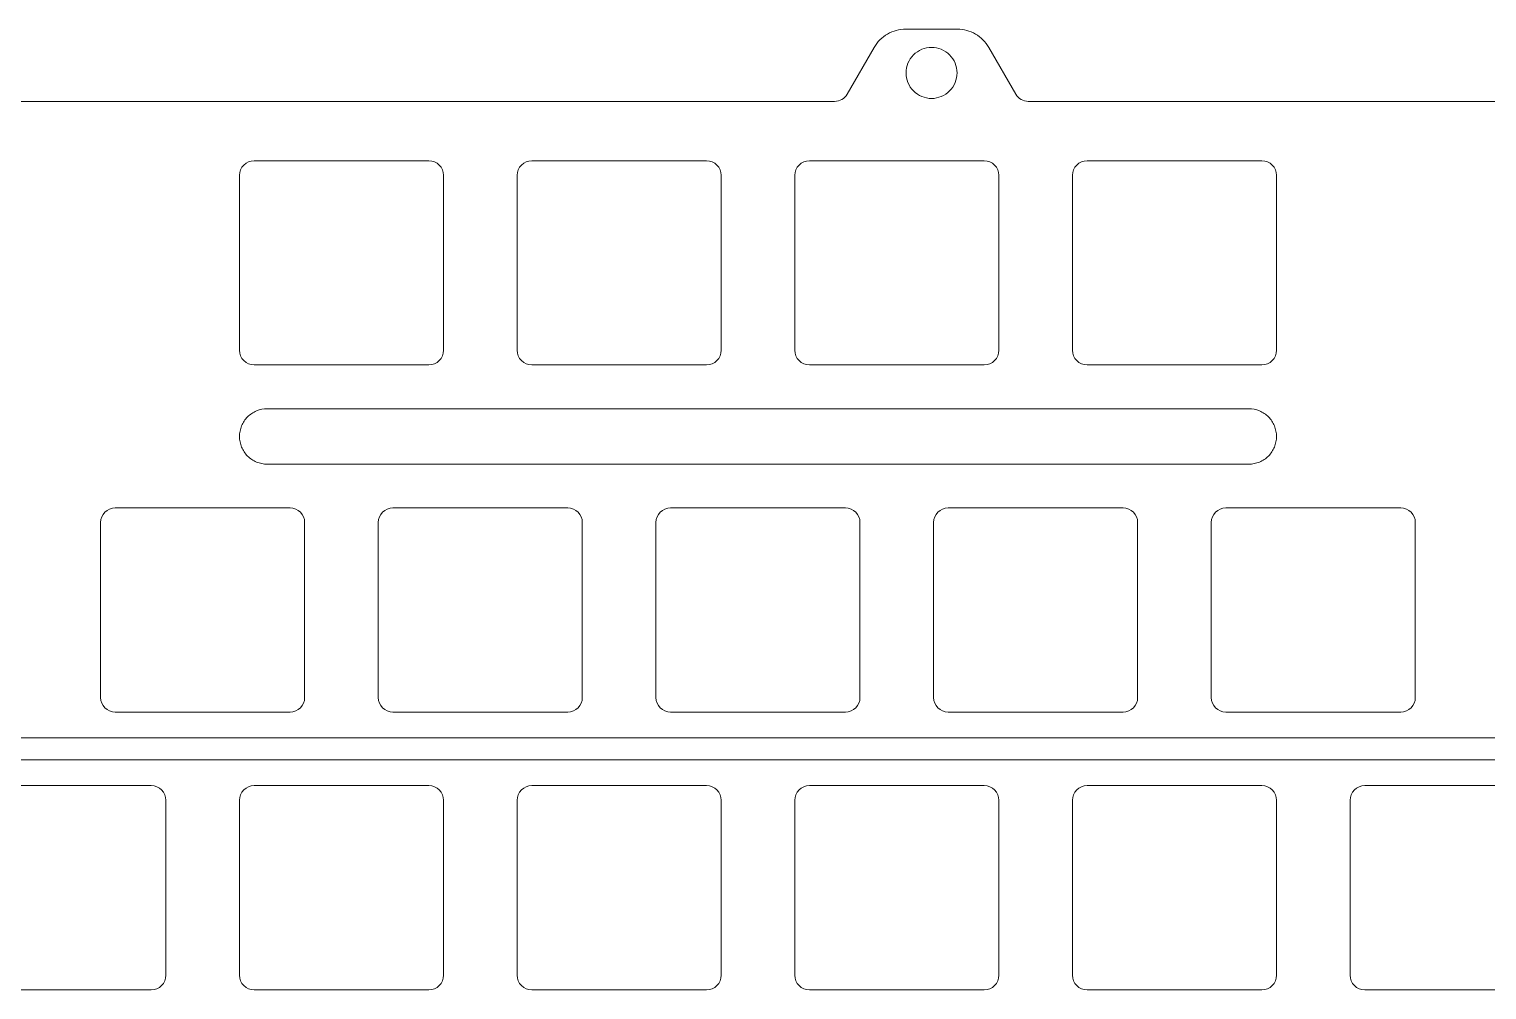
# Model space of a CAD drawing. Header units: millimetres. Extents: x -176 to 176, y -68 to 66.
# Drawn here: x -61.9 to 38.2, y 0 to 65.9 of the extents above; entities that cross this region are included whole.
import ezdxf

# ---------------------------------------------------------------- set-up
doc = ezdxf.new("R2010")
doc.units = ezdxf.units.MM

msp = doc.modelspace()

# ---------------------------------------------------------------- linework, layer by layer
at = {"color": 252, "linetype": 'Continuous', "lineweight": 13}
for p, q in [((-1.72, 65.93), (1.82, 65.93)), ((-1.72, 65.93, -1.5), (-1.72, 65.93)), ((-1.72, 65.93, -1.5), (1.82, 65.93, -1.5)), ((1.82, 65.93, -1.5), (1.82, 65.93)), ((-5.73, 61.48, -1.5), (-3.89, 64.68, -1.5)), ((-5.73, 61.48), (-3.89, 64.68)), ((-3.89, 64.68, -1.5), (-3.89, 64.68)), ((3.98, 64.68), (5.83, 61.48)), ((3.98, 64.68, -1.5), (5.83, 61.48, -1.5)), ((3.98, 64.68, -1.5), (3.98, 64.68)), ((-1.7, 62.93, -1.5), (-1.7, 62.93)), ((1.8, 62.93), (1.8, 62.93, -1.5)), ((-5.73, 61.48, -1.5), (-5.73, 61.48)), ((5.83, 61.48, -1.5), (5.83, 61.48)), ((-73.31, 60.98), (-6.6, 60.98)), ((-73.31, 60.98, -1.5), (-6.6, 60.98, -1.5)), ((-6.6, 60.98, -1.5), (-6.6, 60.98)), ((6.69, 60.98, -1.5), (73.4, 60.98, -1.5)), ((6.69, 60.98, -1.5), (6.69, 60.98)), ((6.69, 60.98), (73.4, 60.98)), ((-46.43, 56.91), (-46.43, 56.91, -1.5)), ((-34.43, 56.91), (-46.43, 56.91)), ((-46.43, 56.91, -1.5), (-34.43, 56.91, -1.5)), ((-34.43, 56.91), (-34.43, 56.91, -1.5)), ((-15.38, 56.91), (-27.38, 56.91)), ((-27.38, 56.91), (-27.38, 56.91, -1.5)), ((-27.38, 56.91, -1.5), (-15.38, 56.91, -1.5)), ((-15.38, 56.91), (-15.38, 56.91, -1.5)), ((3.67, 56.91), (-8.33, 56.91)), ((-8.33, 56.91), (-8.33, 56.91, -1.5)), ((-8.33, 56.91, -1.5), (3.67, 56.91, -1.5)), ((3.67, 56.91), (3.67, 56.91, -1.5)), ((22.72, 56.91), (10.72, 56.91)), ((10.72, 56.91, -1.5), (22.72, 56.91, -1.5)), ((10.72, 56.91), (10.72, 56.91, -1.5)), ((22.72, 56.91), (22.72, 56.91, -1.5)), ((-47.43, 55.91), (-47.43, 55.91, -1.5)), ((-47.43, 43.91, -1.5), (-47.43, 55.91, -1.5)), ((-47.43, 55.91), (-47.43, 43.91)), ((-33.43, 43.91), (-33.43, 55.91)), ((-33.43, 55.91), (-33.43, 55.91, -1.5)), ((-33.43, 55.91, -1.5), (-33.43, 43.91, -1.5)), ((-28.38, 55.91), (-28.38, 43.91)), ((-28.38, 43.91, -1.5), (-28.38, 55.91, -1.5)), ((-28.38, 55.91), (-28.38, 55.91, -1.5)), ((-14.38, 55.91, -1.5), (-14.38, 43.91, -1.5)), ((-14.38, 43.91), (-14.38, 55.91)), ((-14.38, 55.91), (-14.38, 55.91, -1.5)), ((-9.33, 43.91, -1.5), (-9.33, 55.91, -1.5)), ((-9.33, 55.91), (-9.33, 43.91)), ((-9.33, 55.91), (-9.33, 55.91, -1.5)), ((4.67, 55.91), (4.67, 55.91, -1.5)), ((4.67, 55.91, -1.5), (4.67, 43.91, -1.5)), ((4.67, 43.91), (4.67, 55.91)), ((9.72, 43.91, -1.5), (9.72, 55.91, -1.5)), ((9.72, 55.91), (9.72, 55.91, -1.5)), ((9.72, 55.91), (9.72, 43.91)), ((23.72, 55.91), (23.72, 55.91, -1.5)), ((23.72, 43.91), (23.72, 55.91)), ((23.72, 55.91, -1.5), (23.72, 43.91, -1.5)), ((-47.43, 43.91), (-47.43, 43.91, -1.5)), ((-33.43, 43.91), (-33.43, 43.91, -1.5)), ((-28.38, 43.91), (-28.38, 43.91, -1.5)), ((-14.38, 43.91), (-14.38, 43.91, -1.5)), ((-9.33, 43.91), (-9.33, 43.91, -1.5)), ((4.67, 43.91), (4.67, 43.91, -1.5)), ((9.72, 43.91), (9.72, 43.91, -1.5)), ((23.72, 43.91), (23.72, 43.91, -1.5)), ((-34.43, 42.91, -1.5), (-46.43, 42.91, -1.5)), ((-46.43, 42.91), (-46.43, 42.91, -1.5)), ((-46.43, 42.91), (-34.43, 42.91)), ((-34.43, 42.91), (-34.43, 42.91, -1.5)), ((-27.38, 42.91), (-27.38, 42.91, -1.5)), ((-15.38, 42.91, -1.5), (-27.38, 42.91, -1.5)), ((-27.38, 42.91), (-15.38, 42.91)), ((-15.38, 42.91), (-15.38, 42.91, -1.5)), ((-8.33, 42.91), (3.67, 42.91)), ((-8.33, 42.91), (-8.33, 42.91, -1.5)), ((3.67, 42.91, -1.5), (-8.33, 42.91, -1.5)), ((3.67, 42.91), (3.67, 42.91, -1.5)), ((10.72, 42.91), (10.72, 42.91, -1.5)), ((10.72, 42.91), (22.72, 42.91)), ((22.72, 42.91, -1.5), (10.72, 42.91, -1.5)), ((22.72, 42.91), (22.72, 42.91, -1.5)), ((-45.53, 39.9), (-45.53, 39.9, -1.5)), ((-45.53, 39.9), (21.82, 39.9)), ((21.82, 39.9, -1.5), (-45.53, 39.9, -1.5)), ((21.82, 39.9), (21.82, 39.9, -1.5)), ((-45.53, 36.1), (-45.53, 36.1, -1.5)), ((-45.53, 36.1, -1.5), (21.82, 36.1, -1.5)), ((21.82, 36.1), (-45.53, 36.1)), ((21.82, 36.1), (21.82, 36.1, -1.5)), ((-55.96, 33.1), (-55.96, 33.1, -1.5)), ((-43.96, 33.1), (-55.96, 33.1)), ((-55.96, 33.1, -1.5), (-43.96, 33.1, -1.5)), ((-43.96, 33.1), (-43.96, 33.1, -1.5)), ((-36.91, 33.1), (-36.91, 33.1, -1.5)), ((-36.91, 33.1, -1.5), (-24.91, 33.1, -1.5)), ((-24.91, 33.1), (-36.91, 33.1)), ((-24.91, 33.1), (-24.91, 33.1, -1.5)), ((-17.86, 33.1), (-17.86, 33.1, -1.5)), ((-5.86, 33.1), (-17.86, 33.1)), ((-17.86, 33.1, -1.5), (-5.86, 33.1, -1.5)), ((-5.86, 33.1), (-5.86, 33.1, -1.5)), ((1.19, 33.1), (1.19, 33.1, -1.5)), ((13.19, 33.1), (1.19, 33.1)), ((1.19, 33.1, -1.5), (13.19, 33.1, -1.5)), ((13.19, 33.1), (13.19, 33.1, -1.5)), ((20.24, 33.1), (20.24, 33.1, -1.5)), ((32.24, 33.1), (20.24, 33.1)), ((20.24, 33.1, -1.5), (32.24, 33.1, -1.5)), ((32.24, 33.1), (32.24, 33.1, -1.5)), ((-56.96, 32.1), (-56.96, 32.1, -1.5)), ((-56.96, 32.1), (-56.96, 20.1)), ((-56.96, 20.1, -1.5), (-56.96, 32.1, -1.5)), ((-42.96, 20.1), (-42.96, 32.1)), ((-42.96, 32.1), (-42.96, 32.1, -1.5)), ((-42.96, 32.1, -1.5), (-42.96, 20.1, -1.5)), ((-37.91, 32.1), (-37.91, 20.1)), ((-37.91, 32.1), (-37.91, 32.1, -1.5)), ((-37.91, 20.1, -1.5), (-37.91, 32.1, -1.5)), ((-23.91, 32.1), (-23.91, 32.1, -1.5)), ((-23.91, 20.1), (-23.91, 32.1)), ((-23.91, 32.1, -1.5), (-23.91, 20.1, -1.5)), ((-18.86, 20.1, -1.5), (-18.86, 32.1, -1.5)), ((-18.86, 32.1), (-18.86, 32.1, -1.5)), ((-18.86, 32.1), (-18.86, 20.1)), ((-4.86, 32.1, -1.5), (-4.86, 20.1, -1.5)), ((-4.86, 20.1), (-4.86, 32.1)), ((-4.86, 32.1), (-4.86, 32.1, -1.5)), ((0.19, 32.1), (0.19, 20.1)), ((0.19, 32.1), (0.19, 32.1, -1.5)), ((0.19, 20.1, -1.5), (0.19, 32.1, -1.5)), ((14.19, 20.1), (14.19, 32.1)), ((14.19, 32.1, -1.5), (14.19, 20.1, -1.5)), ((14.19, 32.1), (14.19, 32.1, -1.5)), ((19.24, 32.1), (19.24, 32.1, -1.5)), ((19.24, 20.1, -1.5), (19.24, 32.1, -1.5)), ((19.24, 32.1), (19.24, 20.1)), ((33.24, 20.1), (33.24, 32.1)), ((33.24, 32.1), (33.24, 32.1, -1.5)), ((33.24, 32.1, -1.5), (33.24, 20.1, -1.5)), ((-56.96, 20.1), (-56.96, 20.1, -1.5)), ((-42.96, 20.1), (-42.96, 20.1, -1.5)), ((-37.91, 20.1), (-37.91, 20.1, -1.5)), ((-23.91, 20.1), (-23.91, 20.1, -1.5)), ((-18.86, 20.1), (-18.86, 20.1, -1.5)), ((-4.86, 20.1), (-4.86, 20.1, -1.5)), ((0.19, 20.1), (0.19, 20.1, -1.5)), ((14.19, 20.1), (14.19, 20.1, -1.5)), ((19.24, 20.1), (19.24, 20.1, -1.5)), ((33.24, 20.1), (33.24, 20.1, -1.5)), ((-43.96, 19.1, -1.5), (-55.96, 19.1, -1.5)), ((-55.96, 19.1), (-55.96, 19.1, -1.5)), ((-55.96, 19.1), (-43.96, 19.1)), ((-43.96, 19.1), (-43.96, 19.1, -1.5)), ((-36.91, 19.1), (-24.91, 19.1)), ((-24.91, 19.1, -1.5), (-36.91, 19.1, -1.5)), ((-36.91, 19.1), (-36.91, 19.1, -1.5)), ((-24.91, 19.1), (-24.91, 19.1, -1.5)), ((-5.86, 19.1, -1.5), (-17.86, 19.1, -1.5)), ((-17.86, 19.1), (-17.86, 19.1, -1.5)), ((-17.86, 19.1), (-5.86, 19.1)), ((-5.86, 19.1), (-5.86, 19.1, -1.5)), ((13.19, 19.1, -1.5), (1.19, 19.1, -1.5)), ((1.19, 19.1), (1.19, 19.1, -1.5)), ((1.19, 19.1), (13.19, 19.1)), ((13.19, 19.1), (13.19, 19.1, -1.5)), ((20.24, 19.1), (20.24, 19.1, -1.5)), ((32.24, 19.1, -1.5), (20.24, 19.1, -1.5)), ((20.24, 19.1), (32.24, 19.1)), ((32.24, 19.1), (32.24, 19.1, -1.5)), ((-65.48, 14.05, -1.5), (-53.48, 14.05, -1.5)), ((-53.48, 14.05), (-65.48, 14.05)), ((-53.48, 14.05), (-53.48, 14.05, -1.5)), ((-46.43, 14.05), (-46.43, 14.05, -1.5)), ((-34.43, 14.05), (-46.43, 14.05)), ((-46.43, 14.05, -1.5), (-34.43, 14.05, -1.5)), ((-34.43, 14.05), (-34.43, 14.05, -1.5)), ((-27.38, 14.05, -1.5), (-15.38, 14.05, -1.5)), ((-15.38, 14.05), (-27.38, 14.05)), ((-27.38, 14.05), (-27.38, 14.05, -1.5)), ((-15.38, 14.05), (-15.38, 14.05, -1.5)), ((-8.33, 14.05, -1.5), (3.67, 14.05, -1.5)), ((-8.33, 14.05), (-8.33, 14.05, -1.5)), ((3.67, 14.05), (-8.33, 14.05)), ((3.67, 14.05), (3.67, 14.05, -1.5)), ((10.72, 14.05), (10.72, 14.05, -1.5)), ((22.72, 14.05), (10.72, 14.05)), ((10.72, 14.05, -1.5), (22.72, 14.05, -1.5)), ((22.72, 14.05), (22.72, 14.05, -1.5)), ((29.77, 14.05, -1.5), (41.77, 14.05, -1.5)), ((41.77, 14.05), (29.77, 14.05)), ((29.77, 14.05), (29.77, 14.05, -1.5)), ((-52.48, 13.05, -1.5), (-52.48, 1.05, -1.5)), ((-52.48, 1.05), (-52.48, 13.05)), ((-52.48, 13.05), (-52.48, 13.05, -1.5)), ((-47.43, 13.05), (-47.43, 1.05)), ((-47.43, 1.05, -1.5), (-47.43, 13.05, -1.5)), ((-47.43, 13.05), (-47.43, 13.05, -1.5)), ((-33.43, 13.05, -1.5), (-33.43, 1.05, -1.5)), ((-33.43, 1.05), (-33.43, 13.05)), ((-33.43, 13.05), (-33.43, 13.05, -1.5)), ((-28.38, 13.05), (-28.38, 13.05, -1.5)), ((-28.38, 13.05), (-28.38, 1.05)), ((-28.38, 1.05, -1.5), (-28.38, 13.05, -1.5)), ((-14.38, 13.05, -1.5), (-14.38, 1.05, -1.5)), ((-14.38, 1.05), (-14.38, 13.05)), ((-14.38, 13.05), (-14.38, 13.05, -1.5)), ((-9.33, 1.05, -1.5), (-9.33, 13.05, -1.5)), ((-9.33, 13.05), (-9.33, 1.05)), ((-9.33, 13.05), (-9.33, 13.05, -1.5)), ((4.67, 13.05, -1.5), (4.67, 1.05, -1.5)), ((4.67, 1.05), (4.67, 13.05)), ((4.67, 13.05), (4.67, 13.05, -1.5)), ((9.72, 1.05, -1.5), (9.72, 13.05, -1.5)), ((9.72, 13.05), (9.72, 13.05, -1.5)), ((9.72, 13.05), (9.72, 1.05)), ((23.72, 1.05), (23.72, 13.05)), ((23.72, 13.05), (23.72, 13.05, -1.5)), ((23.72, 13.05, -1.5), (23.72, 1.05, -1.5)), ((28.77, 1.05, -1.5), (28.77, 13.05, -1.5)), ((28.77, 13.05), (28.77, 1.05)), ((28.77, 13.05), (28.77, 13.05, -1.5)), ((-52.48, 1.05), (-52.48, 1.05, -1.5)), ((-47.43, 1.05), (-47.43, 1.05, -1.5)), ((-33.43, 1.05), (-33.43, 1.05, -1.5)), ((-28.38, 1.05), (-28.38, 1.05, -1.5)), ((-14.38, 1.05), (-14.38, 1.05, -1.5)), ((-9.33, 1.05), (-9.33, 1.05, -1.5)), ((4.67, 1.05), (4.67, 1.05, -1.5)), ((9.72, 1.05), (9.72, 1.05, -1.5)), ((23.72, 1.05), (23.72, 1.05, -1.5)), ((28.77, 1.05), (28.77, 1.05, -1.5)), ((-65.48, 0.05), (-53.48, 0.05)), ((-53.48, 0.05, -1.5), (-65.48, 0.05, -1.5)), ((-53.48, 0.05), (-53.48, 0.05, -1.5)), ((-46.43, 0.05), (-46.43, 0.05, -1.5)), ((-46.43, 0.05), (-34.43, 0.05)), ((-34.43, 0.05, -1.5), (-46.43, 0.05, -1.5)), ((-34.43, 0.05), (-34.43, 0.05, -1.5)), ((-27.38, 0.05), (-27.38, 0.05, -1.5)), ((-27.38, 0.05), (-15.38, 0.05)), ((-15.38, 0.05, -1.5), (-27.38, 0.05, -1.5)), ((-15.38, 0.05), (-15.38, 0.05, -1.5)), ((-8.33, 0.05), (-8.33, 0.05, -1.5)), ((3.67, 0.05, -1.5), (-8.33, 0.05, -1.5)), ((-8.33, 0.05), (3.67, 0.05)), ((3.67, 0.05), (3.67, 0.05, -1.5)), ((10.72, 0.05), (10.72, 0.05, -1.5)), ((10.72, 0.05), (22.72, 0.05)), ((22.72, 0.05, -1.5), (10.72, 0.05, -1.5)), ((22.72, 0.05), (22.72, 0.05, -1.5)), ((41.77, 0.05, -1.5), (29.77, 0.05, -1.5)), ((29.77, 0.05), (29.77, 0.05, -1.5)), ((29.77, 0.05), (41.77, 0.05))]:
    msp.add_line(p, q, dxfattribs=at)
at = {"lineweight": 18}
for points in [[(69.91, 17.32), (-129.68, 17.32)], [(69.91, 15.82), (-129.68, 15.82)]]:
    msp.add_lwpolyline(points, dxfattribs=at)
at = {"color": 252, "linetype": 'Continuous', "lineweight": 13}
for points, knots in [([(-3.89, 64.68), (-3.67, 65.06), (-3.35, 65.38), (-2.59, 65.82), (-2.16, 65.93), (-1.72, 65.93)], [0, 0, 0, 0, 0.5, 0.5, 1, 1, 1, 1]), ([(-3.89, 64.68, -1.5), (-3.67, 65.06, -1.5), (-3.35, 65.38, -1.5), (-2.59, 65.82, -1.5), (-2.16, 65.93, -1.5), (-1.72, 65.93, -1.5)], [0, 0, 0, 0, 0.5, 0.5, 1, 1, 1, 1]), ([(1.82, 65.93, -1.5), (2.25, 65.93, -1.5), (2.69, 65.82, -1.5), (3.44, 65.38, -1.5), (3.76, 65.06, -1.5), (3.98, 64.68, -1.5)], [0, 0, 0, 0, 0.5, 0.5, 1, 1, 1, 1]), ([(1.82, 65.93), (2.25, 65.93), (2.69, 65.82), (3.44, 65.38), (3.76, 65.06), (3.98, 64.68)], [0, 0, 0, 0, 0.5, 0.5, 1, 1, 1, 1]), ([(-1.7, 62.93, -1.5), (-1.7, 63.16, -1.5), (-1.65, 63.39, -1.5), (-1.48, 63.81, -1.5), (-1.35, 64.01, -1.5), (-1.03, 64.33, -1.5), (-0.83, 64.46, -1.5), (-0.41, 64.64, -1.5), (-0.18, 64.68, -1.5), (0.28, 64.68, -1.5), (0.51, 64.64, -1.5), (0.93, 64.46, -1.5), (1.13, 64.33, -1.5), (1.45, 64.01, -1.5), (1.58, 63.81, -1.5), (1.75, 63.39, -1.5), (1.8, 63.16, -1.5), (1.8, 62.93, -1.5)], [0, 0, 0, 0, 0.125, 0.125, 0.25, 0.25, 0.375, 0.375, 0.5, 0.5, 0.625, 0.625, 0.75, 0.75, 0.875, 0.875, 1, 1, 1, 1]), ([(1.8, 62.93), (1.8, 63.16), (1.75, 63.39), (1.58, 63.81), (1.45, 64.01), (1.13, 64.33), (0.93, 64.46), (0.51, 64.64), (0.28, 64.68), (-0.18, 64.68), (-0.41, 64.64), (-0.83, 64.46), (-1.03, 64.33), (-1.35, 64.01), (-1.48, 63.81), (-1.65, 63.39), (-1.7, 63.16), (-1.7, 62.93)], [0, 0, 0, 0, 0.125, 0.125, 0.25, 0.25, 0.375, 0.375, 0.5, 0.5, 0.625, 0.625, 0.75, 0.75, 0.875, 0.875, 1, 1, 1, 1]), ([(1.8, 62.93, -1.5), (1.8, 62.7, -1.5), (1.75, 62.48, -1.5), (1.58, 62.05, -1.5), (1.45, 61.86, -1.5), (1.13, 61.53, -1.5), (0.93, 61.4, -1.5), (0.51, 61.23, -1.5), (0.28, 61.18, -1.5), (-0.18, 61.18, -1.5), (-0.41, 61.23, -1.5), (-0.83, 61.4, -1.5), (-1.03, 61.53, -1.5), (-1.35, 61.86, -1.5), (-1.48, 62.05, -1.5), (-1.65, 62.48, -1.5), (-1.7, 62.7, -1.5), (-1.7, 62.93, -1.5)], [0, 0, 0, 0, 0.125, 0.125, 0.25, 0.25, 0.375, 0.375, 0.5, 0.5, 0.625, 0.625, 0.75, 0.75, 0.875, 0.875, 1, 1, 1, 1]), ([(-1.7, 62.93), (-1.7, 62.7), (-1.65, 62.48), (-1.48, 62.05), (-1.35, 61.86), (-1.03, 61.53), (-0.83, 61.4), (-0.41, 61.23), (-0.18, 61.18), (0.28, 61.18), (0.51, 61.23), (0.93, 61.4), (1.13, 61.53), (1.45, 61.86), (1.58, 62.05), (1.75, 62.48), (1.8, 62.7), (1.8, 62.93)], [0, 0, 0, 0, 0.125, 0.125, 0.25, 0.25, 0.375, 0.375, 0.5, 0.5, 0.625, 0.625, 0.75, 0.75, 0.875, 0.875, 1, 1, 1, 1]), ([(-6.6, 60.98, -1.5), (-6.42, 60.98, -1.5), (-6.25, 61.03, -1.5), (-5.95, 61.2, -1.5), (-5.82, 61.33, -1.5), (-5.73, 61.48, -1.5)], [0, 0, 0, 0, 0.5, 0.5, 1, 1, 1, 1]), ([(-6.6, 60.98), (-6.42, 60.98), (-6.25, 61.03), (-5.95, 61.2), (-5.82, 61.33), (-5.73, 61.48)], [0, 0, 0, 0, 0.5, 0.5, 1, 1, 1, 1]), ([(5.83, 61.48, -1.5), (5.92, 61.33, -1.5), (6.04, 61.2, -1.5), (6.35, 61.03, -1.5), (6.52, 60.98, -1.5), (6.69, 60.98, -1.5)], [0, 0, 0, 0, 0.5, 0.5, 1, 1, 1, 1]), ([(5.83, 61.48), (5.92, 61.33), (6.04, 61.2), (6.35, 61.03), (6.52, 60.98), (6.69, 60.98)], [0, 0, 0, 0, 0.5, 0.5, 1, 1, 1, 1]), ([(-47.43, 55.91, -1.5), (-47.43, 56.17, -1.5), (-47.32, 56.43, -1.5), (-46.95, 56.8, -1.5), (-46.69, 56.91, -1.5), (-46.43, 56.91, -1.5)], [0, 0, 0, 0, 0.5, 0.5, 1, 1, 1, 1]), ([(-46.43, 56.91), (-46.69, 56.91), (-46.95, 56.8), (-47.32, 56.43), (-47.43, 56.17), (-47.43, 55.91)], [0, 0, 0, 0, 0.5, 0.5, 1, 1, 1, 1]), ([(-33.43, 55.91), (-33.43, 56.17), (-33.54, 56.43), (-33.91, 56.8), (-34.17, 56.91), (-34.43, 56.91)], [0, 0, 0, 0, 0.5, 0.5, 1, 1, 1, 1]), ([(-34.43, 56.91, -1.5), (-34.17, 56.91, -1.5), (-33.91, 56.8, -1.5), (-33.54, 56.43, -1.5), (-33.43, 56.17, -1.5), (-33.43, 55.91, -1.5)], [0, 0, 0, 0, 0.5, 0.5, 1, 1, 1, 1]), ([(-27.38, 56.91), (-27.64, 56.91), (-27.9, 56.8), (-28.27, 56.43), (-28.38, 56.17), (-28.38, 55.91)], [0, 0, 0, 0, 0.5, 0.5, 1, 1, 1, 1]), ([(-28.38, 55.91, -1.5), (-28.38, 56.17, -1.5), (-28.27, 56.43, -1.5), (-27.9, 56.8, -1.5), (-27.64, 56.91, -1.5), (-27.38, 56.91, -1.5)], [0, 0, 0, 0, 0.5, 0.5, 1, 1, 1, 1]), ([(-14.38, 55.91), (-14.38, 56.17), (-14.49, 56.43), (-14.86, 56.8), (-15.12, 56.91), (-15.38, 56.91)], [0, 0, 0, 0, 0.5, 0.5, 1, 1, 1, 1]), ([(-15.38, 56.91, -1.5), (-15.12, 56.91, -1.5), (-14.86, 56.8, -1.5), (-14.49, 56.43, -1.5), (-14.38, 56.17, -1.5), (-14.38, 55.91, -1.5)], [0, 0, 0, 0, 0.5, 0.5, 1, 1, 1, 1]), ([(-9.33, 55.91, -1.5), (-9.33, 56.17, -1.5), (-9.22, 56.43, -1.5), (-8.85, 56.8, -1.5), (-8.59, 56.91, -1.5), (-8.33, 56.91, -1.5)], [0, 0, 0, 0, 0.5, 0.5, 1, 1, 1, 1]), ([(-8.33, 56.91), (-8.59, 56.91), (-8.85, 56.8), (-9.22, 56.43), (-9.33, 56.17), (-9.33, 55.91)], [0, 0, 0, 0, 0.5, 0.5, 1, 1, 1, 1]), ([(3.67, 56.91, -1.5), (3.93, 56.91, -1.5), (4.19, 56.8, -1.5), (4.56, 56.43, -1.5), (4.67, 56.17, -1.5), (4.67, 55.91, -1.5)], [0, 0, 0, 0, 0.5, 0.5, 1, 1, 1, 1]), ([(4.67, 55.91), (4.67, 56.17), (4.56, 56.43), (4.19, 56.8), (3.93, 56.91), (3.67, 56.91)], [0, 0, 0, 0, 0.5, 0.5, 1, 1, 1, 1]), ([(9.72, 55.91, -1.5), (9.72, 56.17, -1.5), (9.83, 56.43, -1.5), (10.2, 56.8, -1.5), (10.46, 56.91, -1.5), (10.72, 56.91, -1.5)], [0, 0, 0, 0, 0.5, 0.5, 1, 1, 1, 1]), ([(10.72, 56.91), (10.46, 56.91), (10.2, 56.8), (9.83, 56.43), (9.72, 56.17), (9.72, 55.91)], [0, 0, 0, 0, 0.5, 0.5, 1, 1, 1, 1]), ([(23.72, 55.91), (23.72, 56.17), (23.61, 56.43), (23.24, 56.8), (22.98, 56.91), (22.72, 56.91)], [0, 0, 0, 0, 0.5, 0.5, 1, 1, 1, 1]), ([(22.72, 56.91, -1.5), (22.98, 56.91, -1.5), (23.24, 56.8, -1.5), (23.61, 56.43, -1.5), (23.72, 56.17, -1.5), (23.72, 55.91, -1.5)], [0, 0, 0, 0, 0.5, 0.5, 1, 1, 1, 1]), ([(-46.43, 42.91, -1.5), (-46.69, 42.91, -1.5), (-46.95, 43.02, -1.5), (-47.32, 43.39, -1.5), (-47.43, 43.65, -1.5), (-47.43, 43.91, -1.5)], [0, 0, 0, 0, 0.5, 0.5, 1, 1, 1, 1]), ([(-47.43, 43.91), (-47.43, 43.65), (-47.32, 43.39), (-46.95, 43.02), (-46.69, 42.91), (-46.43, 42.91)], [0, 0, 0, 0, 0.5, 0.5, 1, 1, 1, 1]), ([(-33.43, 43.91, -1.5), (-33.43, 43.65, -1.5), (-33.54, 43.39, -1.5), (-33.91, 43.02, -1.5), (-34.17, 42.91, -1.5), (-34.43, 42.91, -1.5)], [0, 0, 0, 0, 0.5, 0.5, 1, 1, 1, 1]), ([(-34.43, 42.91), (-34.17, 42.91), (-33.91, 43.02), (-33.54, 43.39), (-33.43, 43.65), (-33.43, 43.91)], [0, 0, 0, 0, 0.5, 0.5, 1, 1, 1, 1]), ([(-27.38, 42.91, -1.5), (-27.64, 42.91, -1.5), (-27.9, 43.02, -1.5), (-28.27, 43.39, -1.5), (-28.38, 43.65, -1.5), (-28.38, 43.91, -1.5)], [0, 0, 0, 0, 0.5, 0.5, 1, 1, 1, 1]), ([(-28.38, 43.91), (-28.38, 43.65), (-28.27, 43.39), (-27.9, 43.02), (-27.64, 42.91), (-27.38, 42.91)], [0, 0, 0, 0, 0.5, 0.5, 1, 1, 1, 1]), ([(-15.38, 42.91), (-15.12, 42.91), (-14.86, 43.02), (-14.49, 43.39), (-14.38, 43.65), (-14.38, 43.91)], [0, 0, 0, 0, 0.5, 0.5, 1, 1, 1, 1]), ([(-14.38, 43.91, -1.5), (-14.38, 43.65, -1.5), (-14.49, 43.39, -1.5), (-14.86, 43.02, -1.5), (-15.12, 42.91, -1.5), (-15.38, 42.91, -1.5)], [0, 0, 0, 0, 0.5, 0.5, 1, 1, 1, 1]), ([(-8.33, 42.91, -1.5), (-8.59, 42.91, -1.5), (-8.85, 43.02, -1.5), (-9.22, 43.39, -1.5), (-9.33, 43.65, -1.5), (-9.33, 43.91, -1.5)], [0, 0, 0, 0, 0.5, 0.5, 1, 1, 1, 1]), ([(-9.33, 43.91), (-9.33, 43.65), (-9.22, 43.39), (-8.85, 43.02), (-8.59, 42.91), (-8.33, 42.91)], [0, 0, 0, 0, 0.5, 0.5, 1, 1, 1, 1]), ([(4.67, 43.91, -1.5), (4.67, 43.65, -1.5), (4.56, 43.39, -1.5), (4.19, 43.02, -1.5), (3.93, 42.91, -1.5), (3.67, 42.91, -1.5)], [0, 0, 0, 0, 0.5, 0.5, 1, 1, 1, 1]), ([(3.67, 42.91), (3.93, 42.91), (4.19, 43.02), (4.56, 43.39), (4.67, 43.65), (4.67, 43.91)], [0, 0, 0, 0, 0.5, 0.5, 1, 1, 1, 1]), ([(9.72, 43.91), (9.72, 43.65), (9.83, 43.39), (10.2, 43.02), (10.46, 42.91), (10.72, 42.91)], [0, 0, 0, 0, 0.5, 0.5, 1, 1, 1, 1]), ([(10.72, 42.91, -1.5), (10.46, 42.91, -1.5), (10.2, 43.02, -1.5), (9.83, 43.39, -1.5), (9.72, 43.65, -1.5), (9.72, 43.91, -1.5)], [0, 0, 0, 0, 0.5, 0.5, 1, 1, 1, 1]), ([(23.72, 43.91, -1.5), (23.72, 43.65, -1.5), (23.61, 43.39, -1.5), (23.24, 43.02, -1.5), (22.98, 42.91, -1.5), (22.72, 42.91, -1.5)], [0, 0, 0, 0, 0.5, 0.5, 1, 1, 1, 1]), ([(22.72, 42.91), (22.98, 42.91), (23.24, 43.02), (23.61, 43.39), (23.72, 43.65), (23.72, 43.91)], [0, 0, 0, 0, 0.5, 0.5, 1, 1, 1, 1]), ([(-45.53, 39.9, -1.5), (-45.78, 39.9, -1.5), (-46.03, 39.85, -1.5), (-46.49, 39.66, -1.5), (-46.7, 39.52, -1.5), (-47.05, 39.17, -1.5), (-47.19, 38.96, -1.5), (-47.38, 38.5, -1.5), (-47.43, 38.25, -1.5), (-47.43, 37.75, -1.5), (-47.38, 37.5, -1.5), (-47.19, 37.05, -1.5), (-47.05, 36.83, -1.5), (-46.7, 36.48, -1.5), (-46.49, 36.34, -1.5), (-46.03, 36.15, -1.5), (-45.78, 36.1, -1.5), (-45.53, 36.1, -1.5)], [0, 0, 0, 0, 0.125, 0.125, 0.25, 0.25, 0.375, 0.375, 0.5, 0.5, 0.625, 0.625, 0.75, 0.75, 0.875, 0.875, 1, 1, 1, 1]), ([(-45.53, 36.1), (-45.78, 36.1), (-46.03, 36.15), (-46.49, 36.34), (-46.7, 36.48), (-47.05, 36.83), (-47.19, 37.05), (-47.38, 37.5), (-47.43, 37.75), (-47.43, 38.25), (-47.38, 38.5), (-47.19, 38.96), (-47.05, 39.17), (-46.7, 39.52), (-46.49, 39.66), (-46.03, 39.85), (-45.78, 39.9), (-45.53, 39.9)], [0, 0, 0, 0, 0.125, 0.125, 0.25, 0.25, 0.375, 0.375, 0.5, 0.5, 0.625, 0.625, 0.75, 0.75, 0.875, 0.875, 1, 1, 1, 1]), ([(21.82, 39.9), (22.07, 39.9), (22.32, 39.85), (22.78, 39.66), (22.99, 39.52), (23.34, 39.17), (23.48, 38.96), (23.67, 38.5), (23.72, 38.25), (23.72, 37.75), (23.67, 37.5), (23.48, 37.05), (23.34, 36.83), (22.99, 36.48), (22.78, 36.34), (22.32, 36.15), (22.07, 36.1), (21.82, 36.1)], [0, 0, 0, 0, 0.125, 0.125, 0.25, 0.25, 0.375, 0.375, 0.5, 0.5, 0.625, 0.625, 0.75, 0.75, 0.875, 0.875, 1, 1, 1, 1]), ([(21.82, 36.1, -1.5), (22.07, 36.1, -1.5), (22.32, 36.15, -1.5), (22.78, 36.34, -1.5), (22.99, 36.48, -1.5), (23.34, 36.83, -1.5), (23.48, 37.05, -1.5), (23.67, 37.5, -1.5), (23.72, 37.75, -1.5), (23.72, 38.25, -1.5), (23.67, 38.5, -1.5), (23.48, 38.96, -1.5), (23.34, 39.17, -1.5), (22.99, 39.52, -1.5), (22.78, 39.66, -1.5), (22.32, 39.85, -1.5), (22.07, 39.9, -1.5), (21.82, 39.9, -1.5)], [0, 0, 0, 0, 0.125, 0.125, 0.25, 0.25, 0.375, 0.375, 0.5, 0.5, 0.625, 0.625, 0.75, 0.75, 0.875, 0.875, 1, 1, 1, 1]), ([(-56.96, 32.1, -1.5), (-56.96, 32.36, -1.5), (-56.85, 32.62, -1.5), (-56.48, 32.99, -1.5), (-56.22, 33.1, -1.5), (-55.96, 33.1, -1.5)], [0, 0, 0, 0, 0.5, 0.5, 1, 1, 1, 1]), ([(-55.96, 33.1), (-56.22, 33.1), (-56.48, 32.99), (-56.85, 32.62), (-56.96, 32.36), (-56.96, 32.1)], [0, 0, 0, 0, 0.5, 0.5, 1, 1, 1, 1]), ([(-43.96, 33.1, -1.5), (-43.69, 33.1, -1.5), (-43.43, 32.99, -1.5), (-43.06, 32.62, -1.5), (-42.96, 32.36, -1.5), (-42.96, 32.1, -1.5)], [0, 0, 0, 0, 0.5, 0.5, 1, 1, 1, 1]), ([(-42.96, 32.1), (-42.96, 32.36), (-43.06, 32.62), (-43.43, 32.99), (-43.69, 33.1), (-43.96, 33.1)], [0, 0, 0, 0, 0.5, 0.5, 1, 1, 1, 1]), ([(-36.91, 33.1), (-37.17, 33.1), (-37.43, 32.99), (-37.8, 32.62), (-37.91, 32.36), (-37.91, 32.1)], [0, 0, 0, 0, 0.5, 0.5, 1, 1, 1, 1]), ([(-37.91, 32.1, -1.5), (-37.91, 32.36, -1.5), (-37.8, 32.62, -1.5), (-37.43, 32.99, -1.5), (-37.17, 33.1, -1.5), (-36.91, 33.1, -1.5)], [0, 0, 0, 0, 0.5, 0.5, 1, 1, 1, 1]), ([(-24.91, 33.1, -1.5), (-24.64, 33.1, -1.5), (-24.38, 32.99, -1.5), (-24.01, 32.62, -1.5), (-23.91, 32.36, -1.5), (-23.91, 32.1, -1.5)], [0, 0, 0, 0, 0.5, 0.5, 1, 1, 1, 1]), ([(-23.91, 32.1), (-23.91, 32.36), (-24.01, 32.62), (-24.38, 32.99), (-24.64, 33.1), (-24.91, 33.1)], [0, 0, 0, 0, 0.5, 0.5, 1, 1, 1, 1]), ([(-17.86, 33.1), (-18.12, 33.1), (-18.38, 32.99), (-18.75, 32.62), (-18.86, 32.36), (-18.86, 32.1)], [0, 0, 0, 0, 0.5, 0.5, 1, 1, 1, 1]), ([(-18.86, 32.1, -1.5), (-18.86, 32.36, -1.5), (-18.75, 32.62, -1.5), (-18.38, 32.99, -1.5), (-18.12, 33.1, -1.5), (-17.86, 33.1, -1.5)], [0, 0, 0, 0, 0.5, 0.5, 1, 1, 1, 1]), ([(-5.86, 33.1, -1.5), (-5.59, 33.1, -1.5), (-5.33, 32.99, -1.5), (-4.96, 32.62, -1.5), (-4.86, 32.36, -1.5), (-4.86, 32.1, -1.5)], [0, 0, 0, 0, 0.5, 0.5, 1, 1, 1, 1]), ([(-4.86, 32.1), (-4.86, 32.36), (-4.96, 32.62), (-5.33, 32.99), (-5.59, 33.1), (-5.86, 33.1)], [0, 0, 0, 0, 0.5, 0.5, 1, 1, 1, 1]), ([(0.19, 32.1, -1.5), (0.19, 32.36, -1.5), (0.3, 32.62, -1.5), (0.67, 32.99, -1.5), (0.93, 33.1, -1.5), (1.19, 33.1, -1.5)], [0, 0, 0, 0, 0.5, 0.5, 1, 1, 1, 1]), ([(1.19, 33.1), (0.93, 33.1), (0.67, 32.99), (0.3, 32.62), (0.19, 32.36), (0.19, 32.1)], [0, 0, 0, 0, 0.5, 0.5, 1, 1, 1, 1]), ([(13.19, 33.1, -1.5), (13.46, 33.1, -1.5), (13.72, 32.99, -1.5), (14.09, 32.62, -1.5), (14.19, 32.36, -1.5), (14.19, 32.1, -1.5)], [0, 0, 0, 0, 0.5, 0.5, 1, 1, 1, 1]), ([(14.19, 32.1), (14.19, 32.36), (14.09, 32.62), (13.72, 32.99), (13.46, 33.1), (13.19, 33.1)], [0, 0, 0, 0, 0.5, 0.5, 1, 1, 1, 1]), ([(19.24, 32.1, -1.5), (19.24, 32.36, -1.5), (19.35, 32.62, -1.5), (19.72, 32.99, -1.5), (19.98, 33.1, -1.5), (20.24, 33.1, -1.5)], [0, 0, 0, 0, 0.5, 0.5, 1, 1, 1, 1]), ([(20.24, 33.1), (19.98, 33.1), (19.72, 32.99), (19.35, 32.62), (19.24, 32.36), (19.24, 32.1)], [0, 0, 0, 0, 0.5, 0.5, 1, 1, 1, 1]), ([(33.24, 32.1), (33.24, 32.36), (33.14, 32.62), (32.77, 32.99), (32.51, 33.1), (32.24, 33.1)], [0, 0, 0, 0, 0.5, 0.5, 1, 1, 1, 1]), ([(32.24, 33.1, -1.5), (32.51, 33.1, -1.5), (32.77, 32.99, -1.5), (33.14, 32.62, -1.5), (33.24, 32.36, -1.5), (33.24, 32.1, -1.5)], [0, 0, 0, 0, 0.5, 0.5, 1, 1, 1, 1]), ([(-56.96, 20.1), (-56.96, 19.83), (-56.85, 19.57), (-56.48, 19.2), (-56.22, 19.1), (-55.96, 19.1)], [0, 0, 0, 0, 0.5, 0.5, 1, 1, 1, 1]), ([(-55.96, 19.1, -1.5), (-56.22, 19.1, -1.5), (-56.48, 19.2, -1.5), (-56.85, 19.57, -1.5), (-56.96, 19.83, -1.5), (-56.96, 20.1, -1.5)], [0, 0, 0, 0, 0.5, 0.5, 1, 1, 1, 1]), ([(-42.96, 20.1, -1.5), (-42.96, 19.83, -1.5), (-43.06, 19.57, -1.5), (-43.43, 19.2, -1.5), (-43.69, 19.1, -1.5), (-43.96, 19.1, -1.5)], [0, 0, 0, 0, 0.5, 0.5, 1, 1, 1, 1]), ([(-43.96, 19.1), (-43.69, 19.1), (-43.43, 19.2), (-43.06, 19.57), (-42.96, 19.83), (-42.96, 20.1)], [0, 0, 0, 0, 0.5, 0.5, 1, 1, 1, 1]), ([(-37.91, 20.1), (-37.91, 19.83), (-37.8, 19.57), (-37.43, 19.2), (-37.17, 19.1), (-36.91, 19.1)], [0, 0, 0, 0, 0.5, 0.5, 1, 1, 1, 1]), ([(-36.91, 19.1, -1.5), (-37.17, 19.1, -1.5), (-37.43, 19.2, -1.5), (-37.8, 19.57, -1.5), (-37.91, 19.83, -1.5), (-37.91, 20.1, -1.5)], [0, 0, 0, 0, 0.5, 0.5, 1, 1, 1, 1]), ([(-24.91, 19.1), (-24.64, 19.1), (-24.38, 19.2), (-24.01, 19.57), (-23.91, 19.83), (-23.91, 20.1)], [0, 0, 0, 0, 0.5, 0.5, 1, 1, 1, 1]), ([(-23.91, 20.1, -1.5), (-23.91, 19.83, -1.5), (-24.01, 19.57, -1.5), (-24.38, 19.2, -1.5), (-24.64, 19.1, -1.5), (-24.91, 19.1, -1.5)], [0, 0, 0, 0, 0.5, 0.5, 1, 1, 1, 1]), ([(-17.86, 19.1, -1.5), (-18.12, 19.1, -1.5), (-18.38, 19.2, -1.5), (-18.75, 19.57, -1.5), (-18.86, 19.83, -1.5), (-18.86, 20.1, -1.5)], [0, 0, 0, 0, 0.5, 0.5, 1, 1, 1, 1]), ([(-18.86, 20.1), (-18.86, 19.83), (-18.75, 19.57), (-18.38, 19.2), (-18.12, 19.1), (-17.86, 19.1)], [0, 0, 0, 0, 0.5, 0.5, 1, 1, 1, 1]), ([(-5.86, 19.1), (-5.59, 19.1), (-5.33, 19.2), (-4.96, 19.57), (-4.86, 19.83), (-4.86, 20.1)], [0, 0, 0, 0, 0.5, 0.5, 1, 1, 1, 1]), ([(-4.86, 20.1, -1.5), (-4.86, 19.83, -1.5), (-4.96, 19.57, -1.5), (-5.33, 19.2, -1.5), (-5.59, 19.1, -1.5), (-5.86, 19.1, -1.5)], [0, 0, 0, 0, 0.5, 0.5, 1, 1, 1, 1]), ([(1.19, 19.1, -1.5), (0.93, 19.1, -1.5), (0.67, 19.2, -1.5), (0.3, 19.57, -1.5), (0.19, 19.83, -1.5), (0.19, 20.1, -1.5)], [0, 0, 0, 0, 0.5, 0.5, 1, 1, 1, 1]), ([(0.19, 20.1), (0.19, 19.83), (0.3, 19.57), (0.67, 19.2), (0.93, 19.1), (1.19, 19.1)], [0, 0, 0, 0, 0.5, 0.5, 1, 1, 1, 1]), ([(14.19, 20.1, -1.5), (14.19, 19.83, -1.5), (14.09, 19.57, -1.5), (13.72, 19.2, -1.5), (13.46, 19.1, -1.5), (13.19, 19.1, -1.5)], [0, 0, 0, 0, 0.5, 0.5, 1, 1, 1, 1]), ([(13.19, 19.1), (13.46, 19.1), (13.72, 19.2), (14.09, 19.57), (14.19, 19.83), (14.19, 20.1)], [0, 0, 0, 0, 0.5, 0.5, 1, 1, 1, 1]), ([(19.24, 20.1), (19.24, 19.83), (19.35, 19.57), (19.72, 19.2), (19.98, 19.1), (20.24, 19.1)], [0, 0, 0, 0, 0.5, 0.5, 1, 1, 1, 1]), ([(20.24, 19.1, -1.5), (19.98, 19.1, -1.5), (19.72, 19.2, -1.5), (19.35, 19.57, -1.5), (19.24, 19.83, -1.5), (19.24, 20.1, -1.5)], [0, 0, 0, 0, 0.5, 0.5, 1, 1, 1, 1]), ([(33.24, 20.1, -1.5), (33.24, 19.83, -1.5), (33.14, 19.57, -1.5), (32.77, 19.2, -1.5), (32.51, 19.1, -1.5), (32.24, 19.1, -1.5)], [0, 0, 0, 0, 0.5, 0.5, 1, 1, 1, 1]), ([(32.24, 19.1), (32.51, 19.1), (32.77, 19.2), (33.14, 19.57), (33.24, 19.83), (33.24, 20.1)], [0, 0, 0, 0, 0.5, 0.5, 1, 1, 1, 1]), ([(-53.48, 14.05, -1.5), (-53.22, 14.05, -1.5), (-52.96, 13.94, -1.5), (-52.59, 13.57, -1.5), (-52.48, 13.31, -1.5), (-52.48, 13.05, -1.5)], [0, 0, 0, 0, 0.5, 0.5, 1, 1, 1, 1]), ([(-52.48, 13.05), (-52.48, 13.31), (-52.59, 13.57), (-52.96, 13.94), (-53.22, 14.05), (-53.48, 14.05)], [0, 0, 0, 0, 0.5, 0.5, 1, 1, 1, 1]), ([(-47.43, 13.05, -1.5), (-47.43, 13.31, -1.5), (-47.32, 13.57, -1.5), (-46.95, 13.94, -1.5), (-46.69, 14.05, -1.5), (-46.43, 14.05, -1.5)], [0, 0, 0, 0, 0.5, 0.5, 1, 1, 1, 1]), ([(-46.43, 14.05), (-46.69, 14.05), (-46.95, 13.94), (-47.32, 13.57), (-47.43, 13.31), (-47.43, 13.05)], [0, 0, 0, 0, 0.5, 0.5, 1, 1, 1, 1]), ([(-33.43, 13.05), (-33.43, 13.31), (-33.54, 13.57), (-33.91, 13.94), (-34.17, 14.05), (-34.43, 14.05)], [0, 0, 0, 0, 0.5, 0.5, 1, 1, 1, 1]), ([(-34.43, 14.05, -1.5), (-34.17, 14.05, -1.5), (-33.91, 13.94, -1.5), (-33.54, 13.57, -1.5), (-33.43, 13.31, -1.5), (-33.43, 13.05, -1.5)], [0, 0, 0, 0, 0.5, 0.5, 1, 1, 1, 1]), ([(-27.38, 14.05), (-27.64, 14.05), (-27.9, 13.94), (-28.27, 13.57), (-28.38, 13.31), (-28.38, 13.05)], [0, 0, 0, 0, 0.5, 0.5, 1, 1, 1, 1]), ([(-28.38, 13.05, -1.5), (-28.38, 13.31, -1.5), (-28.27, 13.57, -1.5), (-27.9, 13.94, -1.5), (-27.64, 14.05, -1.5), (-27.38, 14.05, -1.5)], [0, 0, 0, 0, 0.5, 0.5, 1, 1, 1, 1]), ([(-14.38, 13.05), (-14.38, 13.31), (-14.49, 13.57), (-14.86, 13.94), (-15.12, 14.05), (-15.38, 14.05)], [0, 0, 0, 0, 0.5, 0.5, 1, 1, 1, 1]), ([(-15.38, 14.05, -1.5), (-15.12, 14.05, -1.5), (-14.86, 13.94, -1.5), (-14.49, 13.57, -1.5), (-14.38, 13.31, -1.5), (-14.38, 13.05, -1.5)], [0, 0, 0, 0, 0.5, 0.5, 1, 1, 1, 1]), ([(-8.33, 14.05), (-8.59, 14.05), (-8.85, 13.94), (-9.22, 13.57), (-9.33, 13.31), (-9.33, 13.05)], [0, 0, 0, 0, 0.5, 0.5, 1, 1, 1, 1]), ([(-9.33, 13.05, -1.5), (-9.33, 13.31, -1.5), (-9.22, 13.57, -1.5), (-8.85, 13.94, -1.5), (-8.59, 14.05, -1.5), (-8.33, 14.05, -1.5)], [0, 0, 0, 0, 0.5, 0.5, 1, 1, 1, 1]), ([(4.67, 13.05), (4.67, 13.31), (4.56, 13.57), (4.19, 13.94), (3.93, 14.05), (3.67, 14.05)], [0, 0, 0, 0, 0.5, 0.5, 1, 1, 1, 1]), ([(3.67, 14.05, -1.5), (3.93, 14.05, -1.5), (4.19, 13.94, -1.5), (4.56, 13.57, -1.5), (4.67, 13.31, -1.5), (4.67, 13.05, -1.5)], [0, 0, 0, 0, 0.5, 0.5, 1, 1, 1, 1]), ([(9.72, 13.05, -1.5), (9.72, 13.31, -1.5), (9.83, 13.57, -1.5), (10.2, 13.94, -1.5), (10.46, 14.05, -1.5), (10.72, 14.05, -1.5)], [0, 0, 0, 0, 0.5, 0.5, 1, 1, 1, 1]), ([(10.72, 14.05), (10.46, 14.05), (10.2, 13.94), (9.83, 13.57), (9.72, 13.31), (9.72, 13.05)], [0, 0, 0, 0, 0.5, 0.5, 1, 1, 1, 1]), ([(22.72, 14.05, -1.5), (22.98, 14.05, -1.5), (23.24, 13.94, -1.5), (23.61, 13.57, -1.5), (23.72, 13.31, -1.5), (23.72, 13.05, -1.5)], [0, 0, 0, 0, 0.5, 0.5, 1, 1, 1, 1]), ([(23.72, 13.05), (23.72, 13.31), (23.61, 13.57), (23.24, 13.94), (22.98, 14.05), (22.72, 14.05)], [0, 0, 0, 0, 0.5, 0.5, 1, 1, 1, 1]), ([(28.77, 13.05, -1.5), (28.77, 13.31, -1.5), (28.88, 13.57, -1.5), (29.25, 13.94, -1.5), (29.51, 14.05, -1.5), (29.77, 14.05, -1.5)], [0, 0, 0, 0, 0.5, 0.5, 1, 1, 1, 1]), ([(29.77, 14.05), (29.51, 14.05), (29.25, 13.94), (28.88, 13.57), (28.77, 13.31), (28.77, 13.05)], [0, 0, 0, 0, 0.5, 0.5, 1, 1, 1, 1]), ([(-53.48, 0.05), (-53.22, 0.05), (-52.96, 0.15), (-52.59, 0.52), (-52.48, 0.78), (-52.48, 1.05)], [0, 0, 0, 0, 0.5, 0.5, 1, 1, 1, 1]), ([(-52.48, 1.05, -1.5), (-52.48, 0.78, -1.5), (-52.59, 0.52, -1.5), (-52.96, 0.15, -1.5), (-53.22, 0.05, -1.5), (-53.48, 0.05, -1.5)], [0, 0, 0, 0, 0.5, 0.5, 1, 1, 1, 1]), ([(-46.43, 0.05, -1.5), (-46.69, 0.05, -1.5), (-46.95, 0.15, -1.5), (-47.32, 0.52, -1.5), (-47.43, 0.78, -1.5), (-47.43, 1.05, -1.5)], [0, 0, 0, 0, 0.5, 0.5, 1, 1, 1, 1]), ([(-47.43, 1.05), (-47.43, 0.78), (-47.32, 0.52), (-46.95, 0.15), (-46.69, 0.05), (-46.43, 0.05)], [0, 0, 0, 0, 0.5, 0.5, 1, 1, 1, 1]), ([(-33.43, 1.05, -1.5), (-33.43, 0.78, -1.5), (-33.54, 0.52, -1.5), (-33.91, 0.15, -1.5), (-34.17, 0.05, -1.5), (-34.43, 0.05, -1.5)], [0, 0, 0, 0, 0.5, 0.5, 1, 1, 1, 1]), ([(-34.43, 0.05), (-34.17, 0.05), (-33.91, 0.15), (-33.54, 0.52), (-33.43, 0.78), (-33.43, 1.05)], [0, 0, 0, 0, 0.5, 0.5, 1, 1, 1, 1]), ([(-28.38, 1.05), (-28.38, 0.78), (-28.27, 0.52), (-27.9, 0.15), (-27.64, 0.05), (-27.38, 0.05)], [0, 0, 0, 0, 0.5, 0.5, 1, 1, 1, 1]), ([(-27.38, 0.05, -1.5), (-27.64, 0.05, -1.5), (-27.9, 0.15, -1.5), (-28.27, 0.52, -1.5), (-28.38, 0.78, -1.5), (-28.38, 1.05, -1.5)], [0, 0, 0, 0, 0.5, 0.5, 1, 1, 1, 1]), ([(-15.38, 0.05), (-15.12, 0.05), (-14.86, 0.15), (-14.49, 0.52), (-14.38, 0.78), (-14.38, 1.05)], [0, 0, 0, 0, 0.5, 0.5, 1, 1, 1, 1]), ([(-14.38, 1.05, -1.5), (-14.38, 0.78, -1.5), (-14.49, 0.52, -1.5), (-14.86, 0.15, -1.5), (-15.12, 0.05, -1.5), (-15.38, 0.05, -1.5)], [0, 0, 0, 0, 0.5, 0.5, 1, 1, 1, 1]), ([(-9.33, 1.05), (-9.33, 0.78), (-9.22, 0.52), (-8.85, 0.15), (-8.59, 0.05), (-8.33, 0.05)], [0, 0, 0, 0, 0.5, 0.5, 1, 1, 1, 1]), ([(-8.33, 0.05, -1.5), (-8.59, 0.05, -1.5), (-8.85, 0.15, -1.5), (-9.22, 0.52, -1.5), (-9.33, 0.78, -1.5), (-9.33, 1.05, -1.5)], [0, 0, 0, 0, 0.5, 0.5, 1, 1, 1, 1]), ([(3.67, 0.05), (3.93, 0.05), (4.19, 0.15), (4.56, 0.52), (4.67, 0.78), (4.67, 1.05)], [0, 0, 0, 0, 0.5, 0.5, 1, 1, 1, 1]), ([(4.67, 1.05, -1.5), (4.67, 0.78, -1.5), (4.56, 0.52, -1.5), (4.19, 0.15, -1.5), (3.93, 0.05, -1.5), (3.67, 0.05, -1.5)], [0, 0, 0, 0, 0.5, 0.5, 1, 1, 1, 1]), ([(9.72, 1.05), (9.72, 0.78), (9.83, 0.52), (10.2, 0.15), (10.46, 0.05), (10.72, 0.05)], [0, 0, 0, 0, 0.5, 0.5, 1, 1, 1, 1]), ([(10.72, 0.05, -1.5), (10.46, 0.05, -1.5), (10.2, 0.15, -1.5), (9.83, 0.52, -1.5), (9.72, 0.78, -1.5), (9.72, 1.05, -1.5)], [0, 0, 0, 0, 0.5, 0.5, 1, 1, 1, 1]), ([(23.72, 1.05, -1.5), (23.72, 0.78, -1.5), (23.61, 0.52, -1.5), (23.24, 0.15, -1.5), (22.98, 0.05, -1.5), (22.72, 0.05, -1.5)], [0, 0, 0, 0, 0.5, 0.5, 1, 1, 1, 1]), ([(22.72, 0.05), (22.98, 0.05), (23.24, 0.15), (23.61, 0.52), (23.72, 0.78), (23.72, 1.05)], [0, 0, 0, 0, 0.5, 0.5, 1, 1, 1, 1]), ([(28.77, 1.05), (28.77, 0.78), (28.88, 0.52), (29.25, 0.15), (29.51, 0.05), (29.77, 0.05)], [0, 0, 0, 0, 0.5, 0.5, 1, 1, 1, 1]), ([(29.77, 0.05, -1.5), (29.51, 0.05, -1.5), (29.25, 0.15, -1.5), (28.88, 0.52, -1.5), (28.77, 0.78, -1.5), (28.77, 1.05, -1.5)], [0, 0, 0, 0, 0.5, 0.5, 1, 1, 1, 1])]:
    msp.add_open_spline(points, degree=3, knots=knots, dxfattribs=at)

doc.saveas('drawing.dxf')
